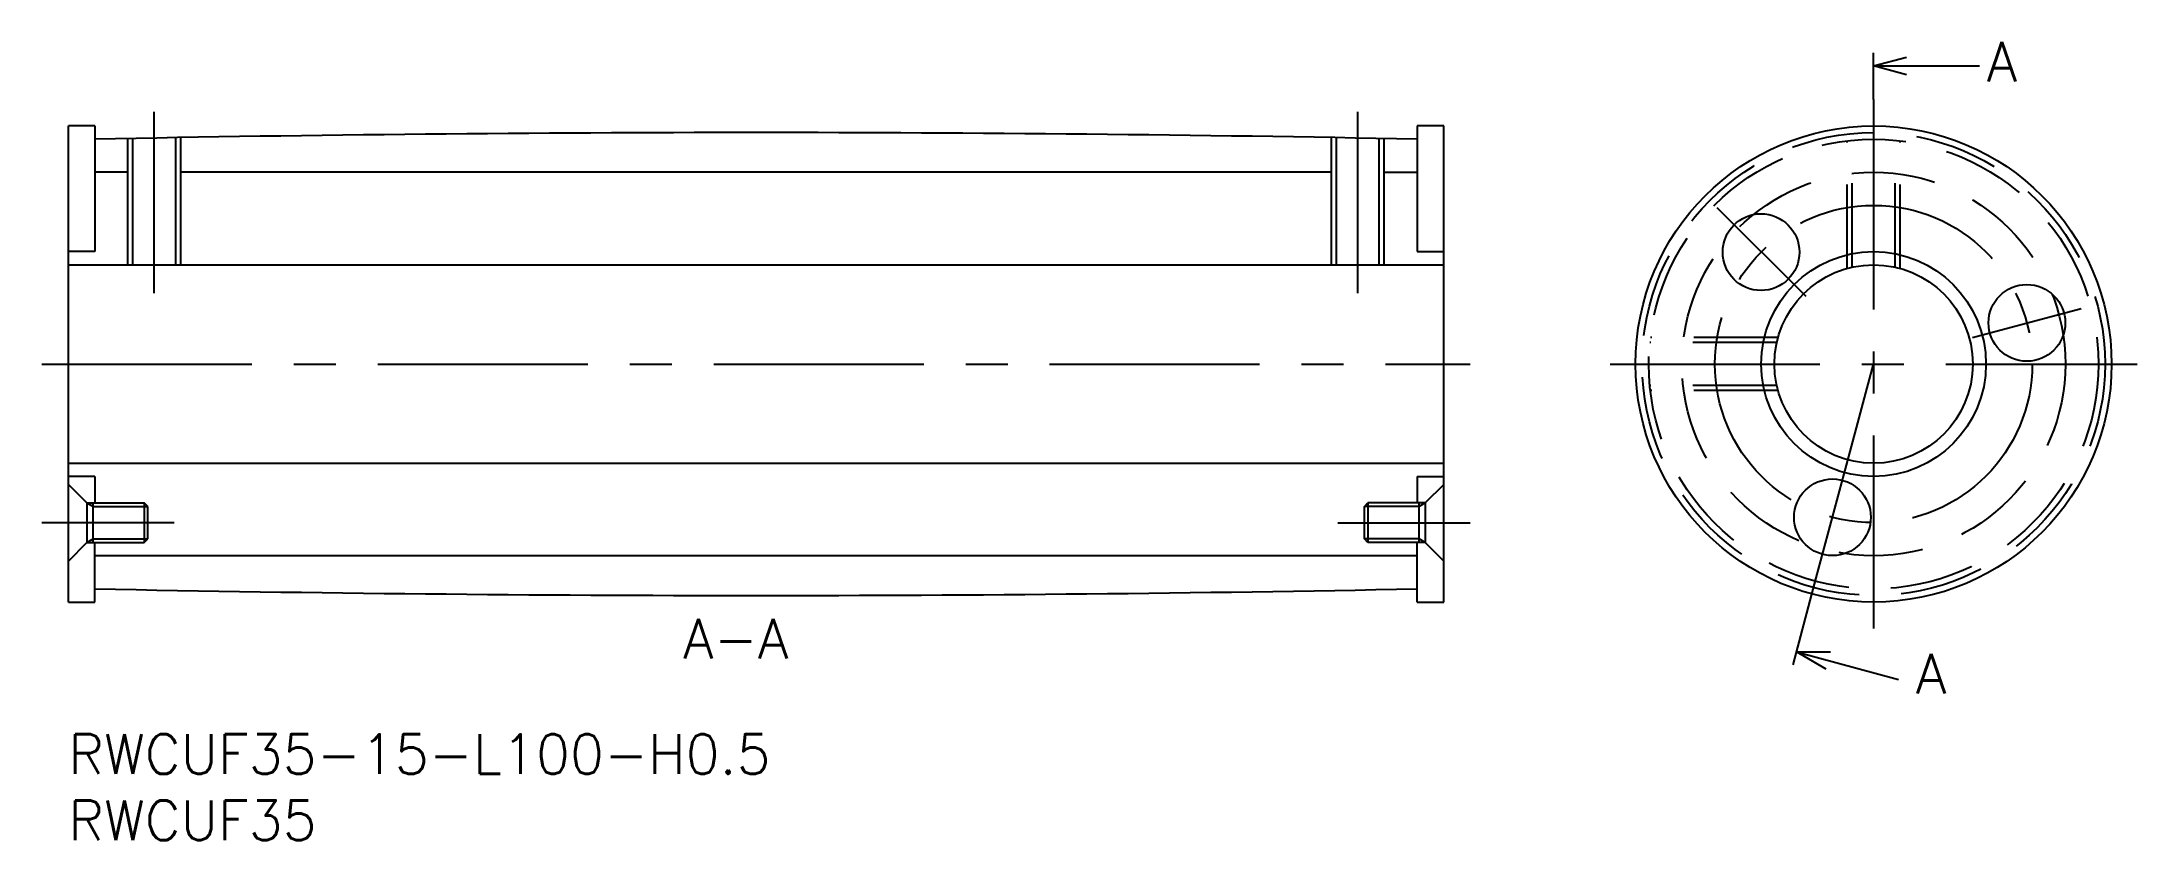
# Model space of a CAD drawing. Extents: x -2 to 156, y -8 to 52.
import ezdxf

# ---------------------------------------------------------------- set-up
doc = ezdxf.new("R2010")
doc.units = 0
doc.header["$LTSCALE"] = 0.5
doc.linetypes.add('CENTER', pattern=[50.8, 31.75, -6.35, 6.35, -6.35])
doc.linetypes.add('DASHED', pattern=[19.05, 12.7, -6.35])
for name, color, linetype in [('MSM_CENTER', 1, 'CENTER'), ('MSM_CONTINUOUS', 7, 'CONTINUOUS'), ('MSM_DASHED', 4, 'DASHED'), ('MSM_NARROW', 5, 'CONTINUOUS'), ('MSM_PART_NUMBER', 7, 'CONTINUOUS')]:
    doc.layers.add(name, color=color, linetype=linetype)
doc.styles.get("Standard").update_dxf_attribs({"font": 'txt.shx', "height": 3, "bigfont": 'bigfont.shx'})

# ---------------------------------------------------------------- blocks, each defined once
blk = doc.blocks.new('*U5')
at = {"layer": 'MSM_PART_NUMBER'}
blk.add_text('RWCUF35-15-L100-H0.5', height=3, dxfattribs=at).set_placement((0, -3))
blk = doc.blocks.new('*U6')
at = {"layer": 'MSM_PART_NUMBER'}
blk.add_text('RWCUF35', height=3, dxfattribs=at).set_placement((0, -8))
blk = doc.blocks.new('*U7')
at = {"layer": 'MSM_CONTINUOUS'}
blk.add_text('A', height=3, dxfattribs=at).set_placement((145.05, 49.36))
blk = doc.blocks.new('*U8')
at = {"layer": 'MSM_CONTINUOUS'}
blk.add_text('A', height=3, dxfattribs=at).set_placement((139.69, 3.08))
blk = doc.blocks.new('*U9')
at = {"layer": 'MSM_CONTINUOUS'}
blk.add_text('A-A', height=3, dxfattribs=at).set_placement((46.48, 5.73))

msp = doc.modelspace()

# ---------------------------------------------------------------- linework, layer by layer
at = {"layer": 'MSM_CENTER'}
for p, q in [((136.5, 48), (136.5, 8)), ((6.5, 33.37), (6.5, 47.07)), ((97.5, 33.37), (97.5, 47.07)), ((124.65, 39.84), (131.38, 33.13)), ((143.99, 30.01), (152.2, 32.21)), ((-2, 28), (106, 28)), ((116.57, 28), (156.43, 28)), ((132.16, 11.82), (134.62, 21)), ((8, 16), (-2, 16)), ((96, 16), (106, 16))]:
    msp.add_line(p, q, dxfattribs=at)
msp.add_circle((136.5, 28), 12, dxfattribs=at)
at = {"layer": 'MSM_CONTINUOUS'}
for p, q in [((136.5, 48), (136.5, 51.54)), ((136.5, 50.54), (139, 51.21)), ((136.5, 50.54), (144.5, 50.54)), ((139, 49.87), (136.5, 50.54)), ((2, 46), (0, 46)), ((0, 10), (0, 46)), ((2, 46), (2, 36.5)), ((104, 46), (102, 46)), ((102, 46), (102, 36.5)), ((104, 10), (104, 46)), ((4.88, 35.5), (4.88, 45.06)), ((8.12, 35.5), (8.12, 45.11)), ((95.88, 35.5), (95.88, 45.11)), ((99.12, 35.5), (99.12, 45.06)), ((4.5, 42.5), (2, 42.5)), ((95.5, 42.5), (8.5, 42.5)), ((99.5, 42.5), (102, 42.5)), ((2, 36.5), (0, 36.5)), ((102, 36.5), (104, 36.5)), ((0, 35.5), (104, 35.5)), ((134.62, 21), (136.5, 28)), ((0, 20.5), (104, 20.5)), ((2, 19.5), (0, 19.5)), ((2, 19.5), (2, 17.5)), ((102, 19.5), (104, 19.5)), ((102, 19.5), (102, 17.5)), ((0, 18.9), (1.4, 17.5)), ((1.4, 17.5), (1.4, 14.5)), ((1.4, 17.5), (5.73, 17.5)), ((1.87, 14.5), (1.87, 17.5)), ((5.73, 17.5), (5.73, 14.5)), ((6, 17.23), (5.73, 17.5)), ((98, 17.23), (98.27, 17.5)), ((98.27, 17.5), (98.27, 14.5)), ((102.6, 17.5), (98.27, 17.5)), ((102.13, 14.5), (102.13, 17.5)), ((104, 18.9), (102.6, 17.5)), ((102.6, 17.5), (102.6, 14.5)), ((6, 14.77), (6, 17.23)), ((98, 14.77), (98, 17.23)), ((0, 13.1), (1.4, 14.5)), ((1.4, 14.5), (5.73, 14.5)), ((2, 10), (2, 14.5)), ((5.73, 14.5), (6, 14.77)), ((98.27, 14.5), (98, 14.77)), ((102.6, 14.5), (98.27, 14.5)), ((102, 10), (102, 14.5)), ((104, 13.1), (102.6, 14.5)), ((102, 13.5), (2, 13.5)), ((130.41, 5.26), (132.16, 11.82)), ((0, 10), (2, 10)), ((102, 10), (104, 10)), ((132.91, 4.93), (130.67, 6.23)), ((130.67, 6.23), (133.25, 6.23)), ((130.67, 6.23), (138.39, 4.15))]:
    msp.add_line(p, q, dxfattribs=at)
for centre, radius in [((136.5, 28), 18), ((127.99, 36.46), 2.9), ((136.5, 28), 8.5), ((136.5, 28), 7.5), ((148.09, 31.11), 2.9), ((133.39, 16.41), 2.9)]:
    msp.add_circle(centre, radius, dxfattribs=at)
for centre, start, end in [((52, -2454.75), 88.85412, 91.14588), ((52, 2510.75), 268.85412, 271.14588)]:
    msp.add_arc(centre, 2500.25, start, end, dxfattribs=at)
at = {"layer": 'MSM_DASHED'}
for p, q in [((134.5, 35.23), (134.5, 44.88)), ((134.88, 35.32), (134.88, 44.92)), ((138.12, 35.32), (138.12, 44.92)), ((138.5, 35.23), (138.5, 44.88)), ((129.18, 29.62), (119.58, 29.62)), ((129.27, 30), (119.62, 30)), ((129.18, 26.38), (119.58, 26.38)), ((129.27, 26), (119.62, 26))]:
    msp.add_line(p, q, dxfattribs=at)
for radius in [17.5, 17, 14.5]:
    msp.add_circle((136.5, 28), radius, dxfattribs=at)
at = {"layer": 'MSM_NARROW'}
for p, q in [((4.5, 35.5), (4.5, 45.05)), ((8.5, 35.5), (8.5, 45.12)), ((95.5, 35.5), (95.5, 45.12)), ((99.5, 35.5), (99.5, 45.05)), ((1.4, 17.5), (1.87, 17.23)), ((102.6, 17.5), (102.13, 17.23)), ((1.87, 17.23), (6, 17.23)), ((102.13, 17.23), (98, 17.23)), ((1.4, 14.5), (1.87, 14.77)), ((1.87, 14.77), (6, 14.77)), ((102.13, 14.77), (98, 14.77)), ((102.6, 14.5), (102.13, 14.77))]:
    msp.add_line(p, q, dxfattribs=at)

# ---------------------------------------------------------------- block references
at = {"layer": 'MSM_CONTINUOUS'}
for name in ['*U7', '*U9', '*U8', '*U5', '*U6']:
    msp.add_blockref(name, (0, 0), dxfattribs=at)

doc.saveas('drawing.dxf')
